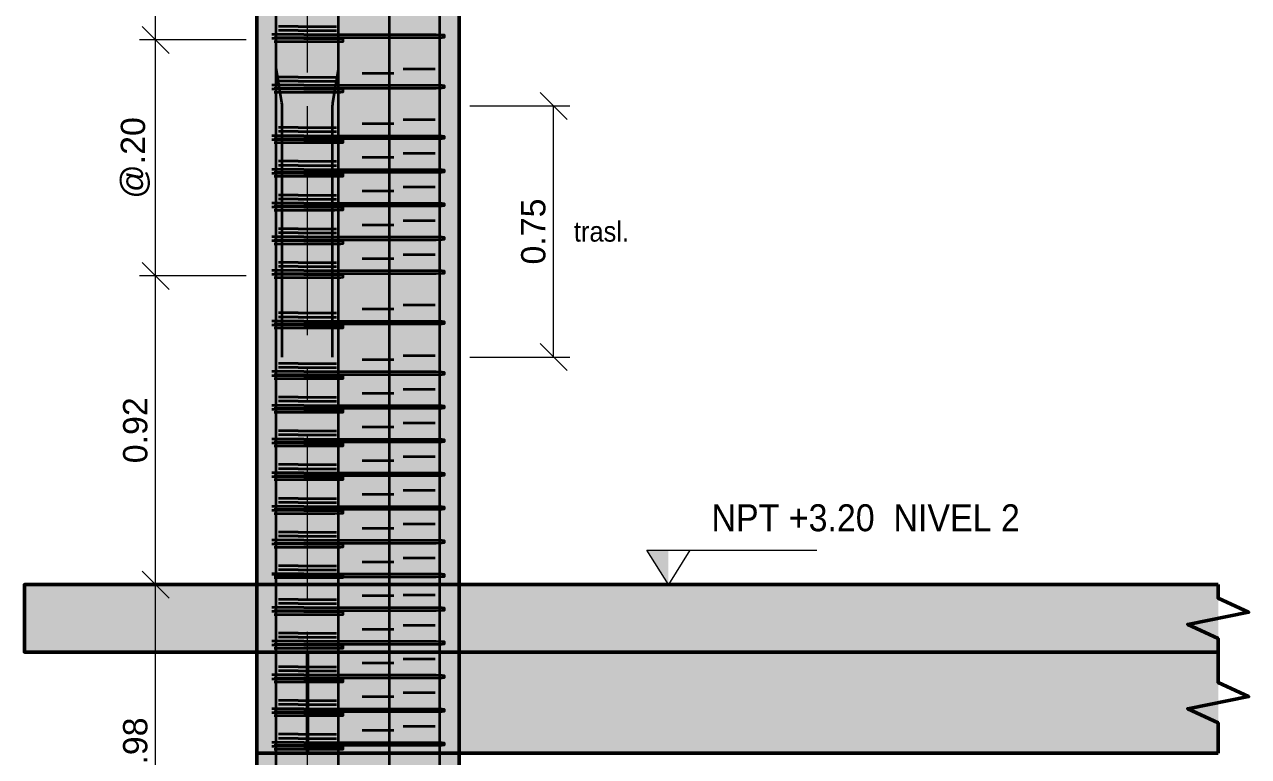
# Model space of a CAD drawing. Header units: metres. Extents: x 200 to 604, y -2 to 12.
# Drawn here: x 319.161 to 322.79, y 2.69 to 4.862 of the extents above; entities that cross this region are included whole.
import ezdxf
from ezdxf.enums import TextEntityAlignment as Align

# ---------------------------------------------------------------- set-up
doc = ezdxf.new("R2010")
doc.units = ezdxf.units.M
doc.linetypes.add('EJE40', pattern=[0.7, 0.48, -0.08, 0.06, -0.08])
for name, color, linetype, lineweight in [('E-ACERO', 1, 'Continuous', 35), ('E-ACERO-TXT', 7, 'Continuous', 18), ('E-CORTE', 7, 'Continuous', 50), ('E-CORTE-ACH', 254, 'Continuous', 0), ('E-COTA', 7, 'Continuous', 13), ('E-EJES', 1, 'Continuous', 18), ('E-NIVEL', 7, 'Continuous', 18)]:
    doc.layers.add(name, color=color, linetype=linetype, lineweight=lineweight)
doc.styles.add('ARIAL', font='arial.ttf')
doc.dimstyles.new('COTA40', dxfattribs={"dimtxt": 0.072, "dimasz": 0.048, "dimexe": 0.048, "dimexo": 0.032, "dimgap": 0.024, "dimtad": 1, "dimzin": 0, "dimdsep": 46, "dimtxsty": 'ARIAL', "dimtsz": 0.04, "dimcen": 2.5, "dimclrd": 7, "dimclre": 7, "dimclrt": 7, "dimazin": 3, "dimtfac": 1, "dimtmove": 2, "dimatfit": 3, "dimlwd": 13, "dimlwe": 13})

msp = doc.modelspace()

# ---------------------------------------------------------------- hatches: boundary and pattern name
at = {"layer": 'E-CORTE-ACH'}
for points in [[(320.45, 3.2), (320.3, 3.2), (320, 3.2), (319.85, 3.2), (319.85, 5.15), (319.85, 5.8), (320, 5.8), (320.3, 5.8), (320.45, 5.8), (320.45, 4.5)], [(319.2863, 3), (319.1613, 3), (319.1613, 3.1968), (319.1613, 3.2), (319.2863, 3.2), (322.7, 3.2), (322.7, 3)], [(320.45, 0), (320.3, 0), (320, 0), (319.85, 0), (319.85, 2.4), (319.85, 3.2), (320, 3.2), (320.3, 3.2), (320.45, 3.2), (320.45, 1.6)], [(319.85, 3), (320, 3), (320, 2.7), (319.85, 2.7)], [(320, 2.7), (320, 2.85), (320, 3), (321.45, 3), (322.7, 3), (322.7, 2.7), (321.45, 2.7)]]:
    msp.add_hatch(color=256, dxfattribs=at).paths.add_polyline_path(points)
at = {"layer": 'E-NIVEL'}
msp.add_hatch(color=7, dxfattribs=at).paths.add_polyline_path([(321.07, 3.2), (321.006, 3.3024), (321.07, 3.3024)])

# ---------------------------------------------------------------- linework, layer by layer
at = {"layer": 'E-ACERO'}
for points in [[(319.9075, 3.875), (319.9075, 4.6204), (319.9075, 4.625), (319.9075, 4.6295), (319.9075, 4.7277), (319.9075, 4.7323), (319.9075, 4.7368), (319.9075, 7.225)], [(319.9253, 3.875), (319.9253, 4.6204), (319.9251, 4.625), (319.9246, 4.6295), (319.9082, 4.7277), (319.9077, 4.7323), (319.9075, 4.7368), (319.9075, 7.225)], [(319.9253, 3.875), (319.9253, 4.6204), (319.9251, 4.625), (319.9246, 4.6295), (319.9082, 4.7277), (319.9077, 4.7323), (319.9075, 4.7368), (319.9075, 7.225)], [(319.9253, 3.875), (319.9253, 4.6204), (319.9251, 4.625), (319.9246, 4.6295), (319.9082, 4.7277), (319.9077, 4.7323), (319.9075, 4.7368), (319.9075, 7.225)], [(319.9253, 3.875), (319.9253, 4.6204), (319.9251, 4.625), (319.9246, 4.6295), (319.9082, 4.7277), (319.9077, 4.7323), (319.9075, 4.7368), (319.9075, 7.225)], [(320.0747, 3.875), (320.0747, 4.6204), (320.0749, 4.625), (320.0754, 4.6295), (320.0918, 4.7277), (320.0923, 4.7323), (320.0925, 4.7368), (320.0925, 7.225)], [(320.0747, 3.875), (320.0747, 4.6204), (320.0749, 4.625), (320.0754, 4.6295), (320.0918, 4.7277), (320.0923, 4.7323), (320.0925, 4.7368), (320.0925, 7.225)], [(320.0747, 3.875), (320.0747, 4.6204), (320.0749, 4.625), (320.0754, 4.6295), (320.0918, 4.7277), (320.0923, 4.7323), (320.0925, 4.7368), (320.0925, 7.225)], [(320.0925, 3.875), (320.0925, 4.6204), (320.0925, 4.625), (320.0925, 4.6295), (320.0925, 4.7277), (320.0925, 4.7323), (320.0925, 4.7368), (320.0925, 7.225)], [(320.0925, 3.875), (320.0925, 4.6204), (320.0925, 4.625), (320.0925, 4.6295), (320.0925, 4.7277), (320.0925, 4.7323), (320.0925, 4.7368), (320.0925, 7.225)], [(320.243, 3.875), (320.243, 4.6204), (320.243, 4.625), (320.243, 4.6295), (320.243, 4.7277), (320.243, 4.7323), (320.243, 4.7368), (320.243, 7.225)], [(320.243, 3.875), (320.243, 4.6204), (320.243, 4.625), (320.243, 4.6295), (320.243, 4.7277), (320.243, 4.7323), (320.243, 4.7368), (320.243, 7.225)], [(320.3925, 3.875), (320.3925, 4.6204), (320.3925, 4.625), (320.3925, 4.6295), (320.3925, 4.7277), (320.3925, 4.7323), (320.3925, 4.7368), (320.3925, 7.225)], [(320.3925, 3.875), (320.3925, 4.6204), (320.3925, 4.625), (320.3925, 4.6295), (320.3925, 4.7277), (320.3925, 4.7323), (320.3925, 4.7368), (320.3925, 7.225)], [(319.9017, 4.832), (319.8948, 4.832)], [(319.9095, 4.832), (319.9017, 4.832)], [(319.9186, 4.832), (319.9095, 4.832)], [(319.9192, 4.856), (319.914, 4.856)], [(319.9192, 4.844), (319.914, 4.844)], [(319.9354, 4.832), (319.9186, 4.832)], [(319.936, 4.856), (319.9192, 4.856)], [(319.936, 4.844), (319.9192, 4.844)], [(319.9893, 4.832), (319.9354, 4.832)], [(319.9731, 4.856), (319.936, 4.856)], [(319.9731, 4.844), (319.936, 4.844)], [(319.9893, 4.832), (320.3814, 4.832), (320.3983, 4.8317), (320.4052, 4.8309), (320.4052, 4.8236), (320.3983, 4.8228), (320.3814, 4.8225), (319.9604, 4.8225)], [(319.9731, 4.856), (320.0269, 4.856)], [(319.9731, 4.844), (320.0269, 4.844)], [(320.0269, 4.856), (320.064, 4.856)], [(320.0269, 4.844), (320.064, 4.844)], [(320.064, 4.856), (320.0808, 4.856)], [(320.064, 4.844), (320.0808, 4.844)], [(320.0808, 4.856), (320.086, 4.856)], [(320.0808, 4.844), (320.086, 4.844)], [(319.9017, 4.82), (319.8948, 4.82)], [(319.9065, 4.8225), (319.9013, 4.8225)], [(319.9065, 4.8105), (319.9013, 4.8105)], [(319.9095, 4.82), (319.9017, 4.82)], [(319.9233, 4.8225), (319.9065, 4.8225)], [(319.9233, 4.8105), (319.9065, 4.8105)], [(319.9186, 4.82), (319.9095, 4.82)], [(319.9354, 4.82), (319.9186, 4.82)], [(319.9604, 4.8225), (319.9233, 4.8225)], [(319.9604, 4.8105), (319.9233, 4.8105)], [(319.9893, 4.82), (319.9354, 4.82)], [(319.9893, 4.82), (320.0814, 4.82), (320.0983, 4.8199), (320.1052, 4.8196), (320.1052, 4.8109), (320.0983, 4.8106), (320.0814, 4.8105), (319.9604, 4.8105)], [(320.1622, 4.718), (320.216, 4.718)], [(320.216, 4.718), (320.242, 4.718)], [(320.242, 4.718), (320.2567, 4.718)], [(320.2843, 4.73), (320.3382, 4.73)], [(320.3382, 4.73), (320.3641, 4.73)], [(320.3641, 4.73), (320.3788, 4.73)], [(319.9017, 4.682), (319.8948, 4.682)], [(319.9095, 4.682), (319.9017, 4.682)], [(319.9186, 4.682), (319.9095, 4.682)], [(319.9192, 4.706), (319.914, 4.706)], [(319.9192, 4.694), (319.914, 4.694)], [(319.9354, 4.682), (319.9186, 4.682)], [(319.936, 4.706), (319.9192, 4.706)], [(319.936, 4.694), (319.9192, 4.694)], [(319.9893, 4.682), (319.9354, 4.682)], [(319.9731, 4.706), (319.936, 4.706)], [(319.9731, 4.694), (319.936, 4.694)], [(319.9893, 4.682), (320.3814, 4.682), (320.3983, 4.6817), (320.4052, 4.6809), (320.4052, 4.6736), (320.3983, 4.6728), (320.3814, 4.6725), (319.9604, 4.6725)], [(319.9731, 4.706), (320.0269, 4.706)], [(319.9731, 4.694), (320.0269, 4.694)], [(320.0269, 4.706), (320.064, 4.706)], [(320.0269, 4.694), (320.064, 4.694)], [(320.064, 4.706), (320.0808, 4.706)], [(320.064, 4.694), (320.0808, 4.694)], [(320.0808, 4.706), (320.086, 4.706)], [(320.0808, 4.694), (320.086, 4.694)], [(319.9017, 4.67), (319.8948, 4.67)], [(319.9065, 4.6725), (319.9013, 4.6725)], [(319.9065, 4.6605), (319.9013, 4.6605)], [(319.9095, 4.67), (319.9017, 4.67)], [(319.9233, 4.6725), (319.9065, 4.6725)], [(319.9233, 4.6605), (319.9065, 4.6605)], [(319.9186, 4.67), (319.9095, 4.67)], [(319.9354, 4.67), (319.9186, 4.67)], [(319.9604, 4.6725), (319.9233, 4.6725)], [(319.9604, 4.6605), (319.9233, 4.6605)], [(319.9893, 4.67), (319.9354, 4.67)], [(319.9893, 4.67), (320.0814, 4.67), (320.0983, 4.6699), (320.1052, 4.6696), (320.1052, 4.6609), (320.0983, 4.6606), (320.0814, 4.6605), (319.9604, 4.6605)], [(319.9075, 0.975), (319.9075, 1.7204), (319.9075, 1.725), (319.9075, 1.7295), (319.9075, 1.8277), (319.9075, 1.8323), (319.9075, 1.8368), (319.9075, 4.625)], [(319.9253, 0.975), (319.9253, 1.7204), (319.9251, 1.725), (319.9246, 1.7295), (319.9082, 1.8277), (319.9077, 1.8323), (319.9075, 1.8368), (319.9075, 4.625)], [(319.9253, 0.975), (319.9253, 1.7204), (319.9251, 1.725), (319.9246, 1.7295), (319.9082, 1.8277), (319.9077, 1.8323), (319.9075, 1.8368), (319.9075, 4.625)], [(319.9253, 0.975), (319.9253, 1.7204), (319.9251, 1.725), (319.9246, 1.7295), (319.9082, 1.8277), (319.9077, 1.8323), (319.9075, 1.8368), (319.9075, 4.625)], [(319.9253, 0.975), (319.9253, 1.7204), (319.9251, 1.725), (319.9246, 1.7295), (319.9082, 1.8277), (319.9077, 1.8323), (319.9075, 1.8368), (319.9075, 4.625)], [(320.0747, 0.975), (320.0747, 1.7204), (320.0749, 1.725), (320.0754, 1.7295), (320.0918, 1.8277), (320.0923, 1.8323), (320.0925, 1.8368), (320.0925, 4.625)], [(320.0747, 0.975), (320.0747, 1.7204), (320.0749, 1.725), (320.0754, 1.7295), (320.0918, 1.8277), (320.0923, 1.8323), (320.0925, 1.8368), (320.0925, 4.625)], [(320.0747, 0.975), (320.0747, 1.7204), (320.0749, 1.725), (320.0754, 1.7295), (320.0918, 1.8277), (320.0923, 1.8323), (320.0925, 1.8368), (320.0925, 4.625)], [(320.0925, 0.975), (320.0925, 1.7204), (320.0925, 1.725), (320.0925, 1.7295), (320.0925, 1.8277), (320.0925, 1.8323), (320.0925, 1.8368), (320.0925, 4.625)], [(320.0925, 0.975), (320.0925, 1.7204), (320.0925, 1.725), (320.0925, 1.7295), (320.0925, 1.8277), (320.0925, 1.8323), (320.0925, 1.8368), (320.0925, 4.625)], [(320.243, 0.975), (320.243, 1.7204), (320.243, 1.725), (320.243, 1.7295), (320.243, 1.8277), (320.243, 1.8323), (320.243, 1.8368), (320.243, 4.625)], [(320.243, 0.975), (320.243, 1.7204), (320.243, 1.725), (320.243, 1.7295), (320.243, 1.8277), (320.243, 1.8323), (320.243, 1.8368), (320.243, 4.625)], [(320.3925, 0.975), (320.3925, 1.7204), (320.3925, 1.725), (320.3925, 1.7295), (320.3925, 1.8277), (320.3925, 1.8323), (320.3925, 1.8368), (320.3925, 4.625)], [(320.3925, 0.975), (320.3925, 1.7204), (320.3925, 1.725), (320.3925, 1.7295), (320.3925, 1.8277), (320.3925, 1.8323), (320.3925, 1.8368), (320.3925, 4.625)], [(320.2843, 4.58), (320.3382, 4.58)], [(320.3382, 4.58), (320.3641, 4.58)], [(320.3641, 4.58), (320.3788, 4.58)], [(319.9192, 4.556), (319.914, 4.556)], [(319.9192, 4.544), (319.914, 4.544)], [(319.936, 4.556), (319.9192, 4.556)], [(319.936, 4.544), (319.9192, 4.544)], [(319.9731, 4.556), (319.936, 4.556)], [(319.9731, 4.544), (319.936, 4.544)], [(319.9731, 4.556), (320.0269, 4.556)], [(319.9731, 4.544), (320.0269, 4.544)], [(320.0269, 4.556), (320.064, 4.556)], [(320.0269, 4.544), (320.064, 4.544)], [(320.064, 4.556), (320.0808, 4.556)], [(320.064, 4.544), (320.0808, 4.544)], [(320.0808, 4.556), (320.086, 4.556)], [(320.0808, 4.544), (320.086, 4.544)], [(320.1622, 4.568), (320.216, 4.568)], [(320.216, 4.568), (320.242, 4.568)], [(320.242, 4.568), (320.2567, 4.568)], [(319.9017, 4.532), (319.8948, 4.532)], [(319.9017, 4.52), (319.8948, 4.52)], [(319.9065, 4.5225), (319.9013, 4.5225)], [(319.9065, 4.5105), (319.9013, 4.5105)], [(319.9095, 4.532), (319.9017, 4.532)], [(319.9095, 4.52), (319.9017, 4.52)], [(319.9233, 4.5225), (319.9065, 4.5225)], [(319.9233, 4.5105), (319.9065, 4.5105)], [(319.9186, 4.532), (319.9095, 4.532)], [(319.9186, 4.52), (319.9095, 4.52)], [(319.9354, 4.532), (319.9186, 4.532)], [(319.9354, 4.52), (319.9186, 4.52)], [(319.9604, 4.5225), (319.9233, 4.5225)], [(319.9604, 4.5105), (319.9233, 4.5105)], [(319.9893, 4.532), (319.9354, 4.532)], [(319.9893, 4.52), (319.9354, 4.52)], [(319.9893, 4.532), (320.3814, 4.532), (320.3983, 4.5317), (320.4052, 4.5309), (320.4052, 4.5236), (320.3983, 4.5228), (320.3814, 4.5225), (319.9604, 4.5225)], [(319.9893, 4.52), (320.0814, 4.52), (320.0983, 4.5199), (320.1052, 4.5196), (320.1052, 4.5109), (320.0983, 4.5106), (320.0814, 4.5105), (319.9604, 4.5105)], [(320.1622, 4.468), (320.216, 4.468)], [(320.216, 4.468), (320.242, 4.468)], [(320.242, 4.468), (320.2567, 4.468)], [(320.2843, 4.48), (320.3382, 4.48)], [(320.3382, 4.48), (320.3641, 4.48)], [(320.3641, 4.48), (320.3788, 4.48)], [(319.9017, 4.432), (319.8948, 4.432)], [(319.9095, 4.432), (319.9017, 4.432)], [(319.9186, 4.432), (319.9095, 4.432)], [(319.9192, 4.456), (319.914, 4.456)], [(319.9192, 4.444), (319.914, 4.444)], [(319.9354, 4.432), (319.9186, 4.432)], [(319.936, 4.456), (319.9192, 4.456)], [(319.936, 4.444), (319.9192, 4.444)], [(319.9893, 4.432), (319.9354, 4.432)], [(319.9731, 4.456), (319.936, 4.456)], [(319.9731, 4.444), (319.936, 4.444)], [(319.9893, 4.432), (320.3814, 4.432), (320.3983, 4.4317), (320.4052, 4.4309), (320.4052, 4.4236), (320.3983, 4.4228), (320.3814, 4.4225), (319.9604, 4.4225)], [(319.9731, 4.456), (320.0269, 4.456)], [(319.9731, 4.444), (320.0269, 4.444)], [(320.0269, 4.456), (320.064, 4.456)], [(320.0269, 4.444), (320.064, 4.444)], [(320.064, 4.456), (320.0808, 4.456)], [(320.064, 4.444), (320.0808, 4.444)], [(320.0808, 4.456), (320.086, 4.456)], [(320.0808, 4.444), (320.086, 4.444)], [(319.9017, 4.42), (319.8948, 4.42)], [(319.9065, 4.4225), (319.9013, 4.4225)], [(319.9065, 4.4105), (319.9013, 4.4105)], [(319.9095, 4.42), (319.9017, 4.42)], [(319.9233, 4.4225), (319.9065, 4.4225)], [(319.9233, 4.4105), (319.9065, 4.4105)], [(319.9186, 4.42), (319.9095, 4.42)], [(319.9354, 4.42), (319.9186, 4.42)], [(319.9604, 4.4225), (319.9233, 4.4225)], [(319.9604, 4.4105), (319.9233, 4.4105)], [(319.9893, 4.42), (319.9354, 4.42)], [(319.9893, 4.42), (320.0814, 4.42), (320.0983, 4.4199), (320.1052, 4.4196), (320.1052, 4.4109), (320.0983, 4.4106), (320.0814, 4.4105), (319.9604, 4.4105)], [(319.9192, 4.356), (319.914, 4.356)], [(319.936, 4.356), (319.9192, 4.356)], [(319.9731, 4.356), (319.936, 4.356)], [(319.9731, 4.356), (320.0269, 4.356)], [(320.0269, 4.356), (320.064, 4.356)], [(320.064, 4.356), (320.0808, 4.356)], [(320.0808, 4.356), (320.086, 4.356)], [(320.1622, 4.368), (320.216, 4.368)], [(320.216, 4.368), (320.242, 4.368)], [(320.242, 4.368), (320.2567, 4.368)], [(320.2843, 4.38), (320.3382, 4.38)], [(320.3382, 4.38), (320.3641, 4.38)], [(320.3641, 4.38), (320.3788, 4.38)], [(319.9017, 4.332), (319.8948, 4.332)], [(319.9017, 4.32), (319.8948, 4.32)], [(319.9065, 4.3225), (319.9013, 4.3225)], [(319.9095, 4.332), (319.9017, 4.332)], [(319.9095, 4.32), (319.9017, 4.32)], [(319.9233, 4.3225), (319.9065, 4.3225)], [(319.9186, 4.332), (319.9095, 4.332)], [(319.9186, 4.32), (319.9095, 4.32)], [(319.9192, 4.344), (319.914, 4.344)], [(319.9354, 4.332), (319.9186, 4.332)], [(319.9354, 4.32), (319.9186, 4.32)], [(319.936, 4.344), (319.9192, 4.344)], [(319.9604, 4.3225), (319.9233, 4.3225)], [(319.9893, 4.332), (319.9354, 4.332)], [(319.9893, 4.32), (319.9354, 4.32)], [(319.9731, 4.344), (319.936, 4.344)], [(319.9893, 4.332), (320.3814, 4.332), (320.3983, 4.3317), (320.4052, 4.3309), (320.4052, 4.3236), (320.3983, 4.3228), (320.3814, 4.3225), (319.9604, 4.3225)], [(319.9893, 4.32), (320.0814, 4.32), (320.0983, 4.3199), (320.1052, 4.3196), (320.1052, 4.3109), (320.0983, 4.3106), (320.0814, 4.3105), (319.9604, 4.3105)], [(319.9731, 4.344), (320.0269, 4.344)], [(320.0269, 4.344), (320.064, 4.344)], [(320.064, 4.344), (320.0808, 4.344)], [(320.0808, 4.344), (320.086, 4.344)], [(319.9065, 4.3105), (319.9013, 4.3105)], [(319.9233, 4.3105), (319.9065, 4.3105)], [(319.9604, 4.3105), (319.9233, 4.3105)], [(319.9192, 4.256), (319.914, 4.256)], [(319.936, 4.256), (319.9192, 4.256)], [(319.9731, 4.256), (319.936, 4.256)], [(319.9731, 4.256), (320.0269, 4.256)], [(320.0269, 4.256), (320.064, 4.256)], [(320.064, 4.256), (320.0808, 4.256)], [(320.0808, 4.256), (320.086, 4.256)], [(320.1622, 4.268), (320.216, 4.268)], [(320.216, 4.268), (320.242, 4.268)], [(320.242, 4.268), (320.2567, 4.268)], [(320.2843, 4.28), (320.3382, 4.28)], [(320.3382, 4.28), (320.3641, 4.28)], [(320.3641, 4.28), (320.3788, 4.28)], [(319.9017, 4.232), (319.8948, 4.232)], [(319.9017, 4.22), (319.8948, 4.22)], [(319.9065, 4.2225), (319.9013, 4.2225)], [(319.9065, 4.2105), (319.9013, 4.2105)], [(319.9095, 4.232), (319.9017, 4.232)], [(319.9095, 4.22), (319.9017, 4.22)], [(319.9233, 4.2225), (319.9065, 4.2225)], [(319.9233, 4.2105), (319.9065, 4.2105)], [(319.9186, 4.232), (319.9095, 4.232)], [(319.9186, 4.22), (319.9095, 4.22)], [(319.9192, 4.244), (319.914, 4.244)], [(319.9354, 4.232), (319.9186, 4.232)], [(319.9354, 4.22), (319.9186, 4.22)], [(319.936, 4.244), (319.9192, 4.244)], [(319.9604, 4.2225), (319.9233, 4.2225)], [(319.9604, 4.2105), (319.9233, 4.2105)], [(319.9893, 4.232), (319.9354, 4.232)], [(319.9893, 4.22), (319.9354, 4.22)], [(319.9731, 4.244), (319.936, 4.244)], [(319.9893, 4.232), (320.3814, 4.232), (320.3983, 4.2317), (320.4052, 4.2309), (320.4052, 4.2236), (320.3983, 4.2228), (320.3814, 4.2225), (319.9604, 4.2225)], [(319.9893, 4.22), (320.0814, 4.22), (320.0983, 4.2199), (320.1052, 4.2196), (320.1052, 4.2109), (320.0983, 4.2106), (320.0814, 4.2105), (319.9604, 4.2105)], [(319.9731, 4.244), (320.0269, 4.244)], [(320.0269, 4.244), (320.064, 4.244)], [(320.064, 4.244), (320.0808, 4.244)], [(320.0808, 4.244), (320.086, 4.244)], [(320.2843, 4.18), (320.3382, 4.18)], [(320.3382, 4.18), (320.3641, 4.18)], [(320.3641, 4.18), (320.3788, 4.18)], [(319.9192, 4.156), (319.914, 4.156)], [(319.9192, 4.144), (319.914, 4.144)], [(319.936, 4.156), (319.9192, 4.156)], [(319.936, 4.144), (319.9192, 4.144)], [(319.9731, 4.156), (319.936, 4.156)], [(319.9731, 4.144), (319.936, 4.144)], [(319.9731, 4.156), (320.0269, 4.156)], [(319.9731, 4.144), (320.0269, 4.144)], [(320.0269, 4.156), (320.064, 4.156)], [(320.0269, 4.144), (320.064, 4.144)], [(320.064, 4.156), (320.0808, 4.156)], [(320.064, 4.144), (320.0808, 4.144)], [(320.0808, 4.156), (320.086, 4.156)], [(320.0808, 4.144), (320.086, 4.144)], [(320.1622, 4.168), (320.216, 4.168)], [(320.216, 4.168), (320.242, 4.168)], [(320.242, 4.168), (320.2567, 4.168)], [(319.9017, 4.132), (319.8948, 4.132)], [(319.9017, 4.12), (319.8948, 4.12)], [(319.9065, 4.1225), (319.9013, 4.1225)], [(319.9065, 4.1105), (319.9013, 4.1105)], [(319.9095, 4.132), (319.9017, 4.132)], [(319.9095, 4.12), (319.9017, 4.12)], [(319.9233, 4.1225), (319.9065, 4.1225)], [(319.9233, 4.1105), (319.9065, 4.1105)], [(319.9186, 4.132), (319.9095, 4.132)], [(319.9186, 4.12), (319.9095, 4.12)], [(319.9354, 4.132), (319.9186, 4.132)], [(319.9354, 4.12), (319.9186, 4.12)], [(319.9604, 4.1225), (319.9233, 4.1225)], [(319.9604, 4.1105), (319.9233, 4.1105)], [(319.9893, 4.132), (319.9354, 4.132)], [(319.9893, 4.12), (319.9354, 4.12)], [(319.9893, 4.132), (320.3814, 4.132), (320.3983, 4.1317), (320.4052, 4.1309), (320.4052, 4.1236), (320.3983, 4.1228), (320.3814, 4.1225), (319.9604, 4.1225)], [(319.9893, 4.12), (320.0814, 4.12), (320.0983, 4.1199), (320.1052, 4.1196), (320.1052, 4.1109), (320.0983, 4.1106), (320.0814, 4.1105), (319.9604, 4.1105)], [(320.2843, 4.03), (320.3382, 4.03)], [(320.3382, 4.03), (320.3641, 4.03)], [(320.3641, 4.03), (320.3788, 4.03)], [(319.9192, 4.006), (319.914, 4.006)], [(319.9192, 3.994), (319.914, 3.994)], [(319.936, 4.006), (319.9192, 4.006)], [(319.936, 3.994), (319.9192, 3.994)], [(319.9731, 4.006), (319.936, 4.006)], [(319.9731, 3.994), (319.936, 3.994)], [(319.9731, 4.006), (320.0269, 4.006)], [(319.9731, 3.994), (320.0269, 3.994)], [(320.0269, 4.006), (320.064, 4.006)], [(320.0269, 3.994), (320.064, 3.994)], [(320.064, 4.006), (320.0808, 4.006)], [(320.064, 3.994), (320.0808, 3.994)], [(320.0808, 4.006), (320.086, 4.006)], [(320.0808, 3.994), (320.086, 3.994)], [(320.1622, 4.018), (320.216, 4.018)], [(320.216, 4.018), (320.242, 4.018)], [(320.242, 4.018), (320.2567, 4.018)], [(319.9017, 3.982), (319.8948, 3.982)], [(319.9017, 3.97), (319.8948, 3.97)], [(319.9065, 3.9725), (319.9013, 3.9725)], [(319.9065, 3.9605), (319.9013, 3.9605)], [(319.9095, 3.982), (319.9017, 3.982)], [(319.9095, 3.97), (319.9017, 3.97)], [(319.9233, 3.9725), (319.9065, 3.9725)], [(319.9233, 3.9605), (319.9065, 3.9605)], [(319.9186, 3.982), (319.9095, 3.982)], [(319.9186, 3.97), (319.9095, 3.97)], [(319.9354, 3.982), (319.9186, 3.982)], [(319.9354, 3.97), (319.9186, 3.97)], [(319.9604, 3.9725), (319.9233, 3.9725)], [(319.9604, 3.9605), (319.9233, 3.9605)], [(319.9893, 3.982), (319.9354, 3.982)], [(319.9893, 3.97), (319.9354, 3.97)], [(319.9893, 3.982), (320.3814, 3.982), (320.3983, 3.9817), (320.4052, 3.9809), (320.4052, 3.9736), (320.3983, 3.9728), (320.3814, 3.9725), (319.9604, 3.9725)], [(319.9893, 3.97), (320.0814, 3.97), (320.0983, 3.9699), (320.1052, 3.9696), (320.1052, 3.9609), (320.0983, 3.9606), (320.0814, 3.9605), (319.9604, 3.9605)], [(319.9192, 3.856), (319.914, 3.856)], [(319.936, 3.856), (319.9192, 3.856)], [(319.9731, 3.856), (319.936, 3.856)], [(319.9731, 3.856), (320.0269, 3.856)], [(320.0269, 3.856), (320.064, 3.856)], [(320.064, 3.856), (320.0808, 3.856)], [(320.0808, 3.856), (320.086, 3.856)], [(320.1622, 3.868), (320.216, 3.868)], [(320.216, 3.868), (320.242, 3.868)], [(320.242, 3.868), (320.2567, 3.868)], [(320.2843, 3.88), (320.3382, 3.88)], [(320.3382, 3.88), (320.3641, 3.88)], [(320.3641, 3.88), (320.3788, 3.88)], [(319.9017, 3.832), (319.8948, 3.832)], [(319.9017, 3.82), (319.8948, 3.82)], [(319.9065, 3.8225), (319.9013, 3.8225)], [(319.9065, 3.8105), (319.9013, 3.8105)], [(319.9095, 3.832), (319.9017, 3.832)], [(319.9095, 3.82), (319.9017, 3.82)], [(319.9233, 3.8225), (319.9065, 3.8225)], [(319.9233, 3.8105), (319.9065, 3.8105)], [(319.9186, 3.832), (319.9095, 3.832)], [(319.9186, 3.82), (319.9095, 3.82)], [(319.9192, 3.844), (319.914, 3.844)], [(319.9354, 3.832), (319.9186, 3.832)], [(319.9354, 3.82), (319.9186, 3.82)], [(319.936, 3.844), (319.9192, 3.844)], [(319.9604, 3.8225), (319.9233, 3.8225)], [(319.9604, 3.8105), (319.9233, 3.8105)], [(319.9893, 3.832), (319.9354, 3.832)], [(319.9893, 3.82), (319.9354, 3.82)], [(319.9731, 3.844), (319.936, 3.844)], [(319.9893, 3.832), (320.3814, 3.832), (320.3983, 3.8317), (320.4052, 3.8309), (320.4052, 3.8236), (320.3983, 3.8228), (320.3814, 3.8225), (319.9604, 3.8225)], [(319.9893, 3.82), (320.0814, 3.82), (320.0983, 3.8199), (320.1052, 3.8196), (320.1052, 3.8109), (320.0983, 3.8106), (320.0814, 3.8105), (319.9604, 3.8105)], [(319.9731, 3.844), (320.0269, 3.844)], [(320.0269, 3.844), (320.064, 3.844)], [(320.064, 3.844), (320.0808, 3.844)], [(320.0808, 3.844), (320.086, 3.844)], [(320.2843, 3.78), (320.3382, 3.78)], [(320.3382, 3.78), (320.3641, 3.78)], [(320.3641, 3.78), (320.3788, 3.78)], [(319.9192, 3.756), (319.914, 3.756)], [(319.9192, 3.744), (319.914, 3.744)], [(319.936, 3.756), (319.9192, 3.756)], [(319.936, 3.744), (319.9192, 3.744)], [(319.9731, 3.756), (319.936, 3.756)], [(319.9731, 3.744), (319.936, 3.744)], [(319.9731, 3.756), (320.0269, 3.756)], [(319.9731, 3.744), (320.0269, 3.744)], [(320.0269, 3.756), (320.064, 3.756)], [(320.0269, 3.744), (320.064, 3.744)], [(320.064, 3.756), (320.0808, 3.756)], [(320.064, 3.744), (320.0808, 3.744)], [(320.0808, 3.756), (320.086, 3.756)], [(320.0808, 3.744), (320.086, 3.744)], [(320.1622, 3.768), (320.216, 3.768)], [(320.216, 3.768), (320.242, 3.768)], [(320.242, 3.768), (320.2567, 3.768)], [(319.9017, 3.732), (319.8948, 3.732)], [(319.9017, 3.72), (319.8948, 3.72)], [(319.9065, 3.7225), (319.9013, 3.7225)], [(319.9065, 3.7105), (319.9013, 3.7105)], [(319.9095, 3.732), (319.9017, 3.732)], [(319.9095, 3.72), (319.9017, 3.72)], [(319.9233, 3.7225), (319.9065, 3.7225)], [(319.9233, 3.7105), (319.9065, 3.7105)], [(319.9186, 3.732), (319.9095, 3.732)], [(319.9186, 3.72), (319.9095, 3.72)], [(319.9354, 3.732), (319.9186, 3.732)], [(319.9354, 3.72), (319.9186, 3.72)], [(319.9604, 3.7225), (319.9233, 3.7225)], [(319.9604, 3.7105), (319.9233, 3.7105)], [(319.9893, 3.732), (319.9354, 3.732)], [(319.9893, 3.72), (319.9354, 3.72)], [(319.9893, 3.732), (320.3814, 3.732), (320.3983, 3.7317), (320.4052, 3.7309), (320.4052, 3.7236), (320.3983, 3.7228), (320.3814, 3.7225), (319.9604, 3.7225)], [(319.9893, 3.72), (320.0814, 3.72), (320.0983, 3.7199), (320.1052, 3.7196), (320.1052, 3.7109), (320.0983, 3.7106), (320.0814, 3.7105), (319.9604, 3.7105)], [(320.1622, 3.668), (320.216, 3.668)], [(320.216, 3.668), (320.242, 3.668)], [(320.242, 3.668), (320.2567, 3.668)], [(320.2843, 3.68), (320.3382, 3.68)], [(320.3382, 3.68), (320.3641, 3.68)], [(320.3641, 3.68), (320.3788, 3.68)], [(319.9017, 3.632), (319.8948, 3.632)], [(319.9095, 3.632), (319.9017, 3.632)], [(319.9186, 3.632), (319.9095, 3.632)], [(319.9192, 3.656), (319.914, 3.656)], [(319.9192, 3.644), (319.914, 3.644)], [(319.9354, 3.632), (319.9186, 3.632)], [(319.936, 3.656), (319.9192, 3.656)], [(319.936, 3.644), (319.9192, 3.644)], [(319.9893, 3.632), (319.9354, 3.632)], [(319.9731, 3.656), (319.936, 3.656)], [(319.9731, 3.644), (319.936, 3.644)], [(319.9893, 3.632), (320.3814, 3.632), (320.3983, 3.6317), (320.4052, 3.6309), (320.4052, 3.6236), (320.3983, 3.6228), (320.3814, 3.6225), (319.9604, 3.6225)], [(319.9731, 3.656), (320.0269, 3.656)], [(319.9731, 3.644), (320.0269, 3.644)], [(320.0269, 3.656), (320.064, 3.656)], [(320.0269, 3.644), (320.064, 3.644)], [(320.064, 3.656), (320.0808, 3.656)], [(320.064, 3.644), (320.0808, 3.644)], [(320.0808, 3.656), (320.086, 3.656)], [(320.0808, 3.644), (320.086, 3.644)], [(319.9017, 3.62), (319.8948, 3.62)], [(319.9065, 3.6225), (319.9013, 3.6225)], [(319.9065, 3.6105), (319.9013, 3.6105)], [(319.9095, 3.62), (319.9017, 3.62)], [(319.9233, 3.6225), (319.9065, 3.6225)], [(319.9233, 3.6105), (319.9065, 3.6105)], [(319.9186, 3.62), (319.9095, 3.62)], [(319.9354, 3.62), (319.9186, 3.62)], [(319.9604, 3.6225), (319.9233, 3.6225)], [(319.9604, 3.6105), (319.9233, 3.6105)], [(319.9893, 3.62), (319.9354, 3.62)], [(319.9893, 3.62), (320.0814, 3.62), (320.0983, 3.6199), (320.1052, 3.6196), (320.1052, 3.6109), (320.0983, 3.6106), (320.0814, 3.6105), (319.9604, 3.6105)], [(320.1622, 3.568), (320.216, 3.568)], [(320.216, 3.568), (320.242, 3.568)], [(320.242, 3.568), (320.2567, 3.568)], [(320.2843, 3.58), (320.3382, 3.58)], [(320.3382, 3.58), (320.3641, 3.58)], [(320.3641, 3.58), (320.3788, 3.58)], [(319.9017, 3.532), (319.8948, 3.532)], [(319.9017, 3.52), (319.8948, 3.52)], [(319.9065, 3.5225), (319.9013, 3.5225)], [(319.9095, 3.532), (319.9017, 3.532)], [(319.9095, 3.52), (319.9017, 3.52)], [(319.9233, 3.5225), (319.9065, 3.5225)], [(319.9186, 3.532), (319.9095, 3.532)], [(319.9186, 3.52), (319.9095, 3.52)], [(319.9192, 3.556), (319.914, 3.556)], [(319.9192, 3.544), (319.914, 3.544)], [(319.9354, 3.532), (319.9186, 3.532)], [(319.9354, 3.52), (319.9186, 3.52)], [(319.936, 3.556), (319.9192, 3.556)], [(319.936, 3.544), (319.9192, 3.544)], [(319.9604, 3.5225), (319.9233, 3.5225)], [(319.9893, 3.532), (319.9354, 3.532)], [(319.9893, 3.52), (319.9354, 3.52)], [(319.9731, 3.556), (319.936, 3.556)], [(319.9731, 3.544), (319.936, 3.544)], [(319.9893, 3.532), (320.3814, 3.532), (320.3983, 3.5317), (320.4052, 3.5309), (320.4052, 3.5236), (320.3983, 3.5228), (320.3814, 3.5225), (319.9604, 3.5225)], [(319.9893, 3.52), (320.0814, 3.52), (320.0983, 3.5199), (320.1052, 3.5196), (320.1052, 3.5109), (320.0983, 3.5106), (320.0814, 3.5105), (319.9604, 3.5105)], [(319.9731, 3.556), (320.0269, 3.556)], [(319.9731, 3.544), (320.0269, 3.544)], [(320.0269, 3.556), (320.064, 3.556)], [(320.0269, 3.544), (320.064, 3.544)], [(320.064, 3.556), (320.0808, 3.556)], [(320.064, 3.544), (320.0808, 3.544)], [(320.0808, 3.556), (320.086, 3.556)], [(320.0808, 3.544), (320.086, 3.544)], [(319.9065, 3.5105), (319.9013, 3.5105)], [(319.9233, 3.5105), (319.9065, 3.5105)], [(319.9604, 3.5105), (319.9233, 3.5105)], [(319.9192, 3.456), (319.914, 3.456)], [(319.936, 3.456), (319.9192, 3.456)], [(319.9731, 3.456), (319.936, 3.456)], [(319.9731, 3.456), (320.0269, 3.456)], [(320.0269, 3.456), (320.064, 3.456)], [(320.064, 3.456), (320.0808, 3.456)], [(320.0808, 3.456), (320.086, 3.456)], [(320.1622, 3.468), (320.216, 3.468)], [(320.216, 3.468), (320.242, 3.468)], [(320.242, 3.468), (320.2567, 3.468)], [(320.2843, 3.48), (320.3382, 3.48)], [(320.3382, 3.48), (320.3641, 3.48)], [(320.3641, 3.48), (320.3788, 3.48)], [(319.9017, 3.432), (319.8948, 3.432)], [(319.9017, 3.42), (319.8948, 3.42)], [(319.9065, 3.4225), (319.9013, 3.4225)], [(319.9095, 3.432), (319.9017, 3.432)], [(319.9095, 3.42), (319.9017, 3.42)], [(319.9233, 3.4225), (319.9065, 3.4225)], [(319.9186, 3.432), (319.9095, 3.432)], [(319.9186, 3.42), (319.9095, 3.42)], [(319.9192, 3.444), (319.914, 3.444)], [(319.9354, 3.432), (319.9186, 3.432)], [(319.9354, 3.42), (319.9186, 3.42)], [(319.936, 3.444), (319.9192, 3.444)], [(319.9604, 3.4225), (319.9233, 3.4225)], [(319.9893, 3.432), (319.9354, 3.432)], [(319.9893, 3.42), (319.9354, 3.42)], [(319.9731, 3.444), (319.936, 3.444)], [(319.9893, 3.432), (320.3814, 3.432), (320.3983, 3.4317), (320.4052, 3.4309), (320.4052, 3.4236), (320.3983, 3.4228), (320.3814, 3.4225), (319.9604, 3.4225)], [(319.9893, 3.42), (320.0814, 3.42), (320.0983, 3.4199), (320.1052, 3.4196), (320.1052, 3.4109), (320.0983, 3.4106), (320.0814, 3.4105), (319.9604, 3.4105)], [(319.9731, 3.444), (320.0269, 3.444)], [(320.0269, 3.444), (320.064, 3.444)], [(320.064, 3.444), (320.0808, 3.444)], [(320.0808, 3.444), (320.086, 3.444)], [(319.9065, 3.4105), (319.9013, 3.4105)], [(319.9233, 3.4105), (319.9065, 3.4105)], [(319.9604, 3.4105), (319.9233, 3.4105)], [(320.2843, 3.38), (320.3382, 3.38)], [(320.3382, 3.38), (320.3641, 3.38)], [(320.3641, 3.38), (320.3788, 3.38)], [(319.9192, 3.356), (319.914, 3.356)], [(319.9192, 3.344), (319.914, 3.344)], [(319.936, 3.356), (319.9192, 3.356)], [(319.936, 3.344), (319.9192, 3.344)], [(319.9731, 3.356), (319.936, 3.356)], [(319.9731, 3.344), (319.936, 3.344)], [(319.9731, 3.356), (320.0269, 3.356)], [(319.9731, 3.344), (320.0269, 3.344)], [(320.0269, 3.356), (320.064, 3.356)], [(320.0269, 3.344), (320.064, 3.344)], [(320.064, 3.356), (320.0808, 3.356)], [(320.064, 3.344), (320.0808, 3.344)], [(320.0808, 3.356), (320.086, 3.356)], [(320.0808, 3.344), (320.086, 3.344)], [(320.1622, 3.368), (320.216, 3.368)], [(320.216, 3.368), (320.242, 3.368)], [(320.242, 3.368), (320.2567, 3.368)], [(319.9017, 3.332), (319.8948, 3.332)], [(319.9017, 3.32), (319.8948, 3.32)], [(319.9065, 3.3225), (319.9013, 3.3225)], [(319.9065, 3.3105), (319.9013, 3.3105)], [(319.9095, 3.332), (319.9017, 3.332)], [(319.9095, 3.32), (319.9017, 3.32)], [(319.9233, 3.3225), (319.9065, 3.3225)], [(319.9233, 3.3105), (319.9065, 3.3105)], [(319.9186, 3.332), (319.9095, 3.332)], [(319.9186, 3.32), (319.9095, 3.32)], [(319.9354, 3.332), (319.9186, 3.332)], [(319.9354, 3.32), (319.9186, 3.32)], [(319.9604, 3.3225), (319.9233, 3.3225)], [(319.9604, 3.3105), (319.9233, 3.3105)], [(319.9893, 3.332), (319.9354, 3.332)], [(319.9893, 3.32), (319.9354, 3.32)], [(319.9893, 3.332), (320.3814, 3.332), (320.3983, 3.3317), (320.4052, 3.3309), (320.4052, 3.3236), (320.3983, 3.3228), (320.3814, 3.3225), (319.9604, 3.3225)], [(319.9893, 3.32), (320.0814, 3.32), (320.0983, 3.3199), (320.1052, 3.3196), (320.1052, 3.3109), (320.0983, 3.3106), (320.0814, 3.3105), (319.9604, 3.3105)], [(320.1622, 3.268), (320.216, 3.268)], [(320.216, 3.268), (320.242, 3.268)], [(320.242, 3.268), (320.2567, 3.268)], [(320.2843, 3.28), (320.3382, 3.28)], [(320.3382, 3.28), (320.3641, 3.28)], [(320.3641, 3.28), (320.3788, 3.28)], [(319.9017, 3.232), (319.8948, 3.232)], [(319.9017, 3.2298), (319.8948, 3.2298)], [(319.9095, 3.232), (319.9017, 3.232)], [(319.9095, 3.2298), (319.9017, 3.2298)], [(319.9186, 3.232), (319.9095, 3.232)], [(319.9186, 3.2298), (319.9095, 3.2298)], [(319.9192, 3.256), (319.914, 3.256)], [(319.9192, 3.244), (319.914, 3.244)], [(319.9354, 3.232), (319.9186, 3.232)], [(319.9354, 3.2298), (319.9186, 3.2298)], [(319.936, 3.256), (319.9192, 3.256)], [(319.936, 3.244), (319.9192, 3.244)], [(319.9893, 3.232), (319.9354, 3.232)], [(319.9893, 3.2298), (319.9354, 3.2298)], [(319.9731, 3.256), (319.936, 3.256)], [(319.9731, 3.244), (319.936, 3.244)], [(319.9893, 3.232), (320.3814, 3.232), (320.3983, 3.2317), (320.4052, 3.2309), (320.4052, 3.2236), (320.3983, 3.2228), (320.3814, 3.2225), (319.9604, 3.2225)], [(319.9893, 3.2298), (320.0814, 3.2298), (320.0983, 3.2296), (320.1052, 3.2293), (320.1052, 3.2207), (320.0983, 3.2204), (320.0814, 3.2202), (319.9604, 3.2202)], [(319.9731, 3.256), (320.0269, 3.256)], [(319.9731, 3.244), (320.0269, 3.244)], [(320.0269, 3.256), (320.064, 3.256)], [(320.0269, 3.244), (320.064, 3.244)], [(320.064, 3.256), (320.0808, 3.256)], [(320.064, 3.244), (320.0808, 3.244)], [(320.0808, 3.256), (320.086, 3.256)], [(320.0808, 3.244), (320.086, 3.244)], [(319.9065, 3.2225), (319.9013, 3.2225)], [(319.9065, 3.2202), (319.9013, 3.2202)], [(319.9233, 3.2225), (319.9065, 3.2225)], [(319.9233, 3.2202), (319.9065, 3.2202)], [(319.9604, 3.2225), (319.9233, 3.2225)], [(319.9604, 3.2202), (319.9233, 3.2202)], [(320.1622, 3.168), (320.216, 3.168)], [(320.216, 3.168), (320.242, 3.168)], [(320.242, 3.168), (320.2567, 3.168)], [(320.2843, 3.1702), (320.3382, 3.1702)], [(320.3382, 3.1702), (320.3641, 3.1702)], [(320.3641, 3.1702), (320.3788, 3.1702)], [(319.9017, 3.132), (319.8948, 3.132)], [(319.9065, 3.1225), (319.9013, 3.1225)], [(319.9095, 3.132), (319.9017, 3.132)], [(319.9233, 3.1225), (319.9065, 3.1225)], [(319.9186, 3.132), (319.9095, 3.132)], [(319.9192, 3.156), (319.914, 3.156)], [(319.9192, 3.144), (319.914, 3.144)], [(319.9354, 3.132), (319.9186, 3.132)], [(319.936, 3.156), (319.9192, 3.156)], [(319.936, 3.144), (319.9192, 3.144)], [(319.9604, 3.1225), (319.9233, 3.1225)], [(319.9893, 3.132), (319.9354, 3.132)], [(319.9731, 3.156), (319.936, 3.156)], [(319.9731, 3.144), (319.936, 3.144)], [(319.9893, 3.132), (320.3814, 3.132), (320.3983, 3.1317), (320.4052, 3.1309), (320.4052, 3.1236), (320.3983, 3.1228), (320.3814, 3.1225), (319.9604, 3.1225)], [(319.9731, 3.156), (320.0269, 3.156)], [(319.9731, 3.144), (320.0269, 3.144)], [(320.0269, 3.156), (320.064, 3.156)], [(320.0269, 3.144), (320.064, 3.144)], [(320.064, 3.156), (320.0808, 3.156)], [(320.064, 3.144), (320.0808, 3.144)], [(320.0808, 3.156), (320.086, 3.156)], [(320.0808, 3.144), (320.086, 3.144)], [(319.9017, 3.12), (319.8948, 3.12)], [(319.9065, 3.1105), (319.9013, 3.1105)], [(319.9095, 3.12), (319.9017, 3.12)], [(319.9233, 3.1105), (319.9065, 3.1105)], [(319.9186, 3.12), (319.9095, 3.12)], [(319.9354, 3.12), (319.9186, 3.12)], [(319.9604, 3.1105), (319.9233, 3.1105)], [(319.9893, 3.12), (319.9354, 3.12)], [(319.9893, 3.12), (320.0814, 3.12), (320.0983, 3.1199), (320.1052, 3.1196), (320.1052, 3.1109), (320.0983, 3.1106), (320.0814, 3.1105), (319.9604, 3.1105)], [(319.9192, 3.056), (319.914, 3.056)], [(319.936, 3.056), (319.9192, 3.056)], [(319.9731, 3.056), (319.936, 3.056)], [(319.9731, 3.056), (320.0269, 3.056)], [(320.0269, 3.056), (320.064, 3.056)], [(320.064, 3.056), (320.0808, 3.056)], [(320.0808, 3.056), (320.086, 3.056)], [(320.1622, 3.068), (320.216, 3.068)], [(320.216, 3.068), (320.242, 3.068)], [(320.242, 3.068), (320.2567, 3.068)], [(320.2843, 3.08), (320.3382, 3.08)], [(320.3382, 3.08), (320.3641, 3.08)], [(320.3641, 3.08), (320.3788, 3.08)], [(319.9017, 3.032), (319.8948, 3.032)], [(319.9017, 3.02), (319.8948, 3.02)], [(319.9065, 3.0225), (319.9013, 3.0225)], [(319.9095, 3.032), (319.9017, 3.032)], [(319.9095, 3.02), (319.9017, 3.02)], [(319.9233, 3.0225), (319.9065, 3.0225)], [(319.9186, 3.032), (319.9095, 3.032)], [(319.9186, 3.02), (319.9095, 3.02)], [(319.9192, 3.044), (319.914, 3.044)], [(319.9354, 3.032), (319.9186, 3.032)], [(319.9354, 3.02), (319.9186, 3.02)], [(319.936, 3.044), (319.9192, 3.044)], [(319.9604, 3.0225), (319.9233, 3.0225)], [(319.9893, 3.032), (319.9354, 3.032)], [(319.9893, 3.02), (319.9354, 3.02)], [(319.9731, 3.044), (319.936, 3.044)], [(319.9893, 3.032), (320.3814, 3.032), (320.3983, 3.0317), (320.4052, 3.0309), (320.4052, 3.0236), (320.3983, 3.0228), (320.3814, 3.0225), (319.9604, 3.0225)], [(319.9893, 3.02), (320.0814, 3.02), (320.0983, 3.0199), (320.1052, 3.0196), (320.1052, 3.0109), (320.0983, 3.0106), (320.0814, 3.0105), (319.9604, 3.0105)], [(319.9731, 3.044), (320.0269, 3.044)], [(320.0269, 3.044), (320.064, 3.044)], [(320.064, 3.044), (320.0808, 3.044)], [(320.0808, 3.044), (320.086, 3.044)], [(319.9065, 3.0105), (319.9013, 3.0105)], [(319.9233, 3.0105), (319.9065, 3.0105)], [(319.9604, 3.0105), (319.9233, 3.0105)], [(320.2843, 2.98), (320.3382, 2.98)], [(320.3382, 2.98), (320.3641, 2.98)], [(320.3641, 2.98), (320.3788, 2.98)], [(319.9192, 2.956), (319.914, 2.956)], [(319.9192, 2.944), (319.914, 2.944)], [(319.936, 2.956), (319.9192, 2.956)], [(319.936, 2.944), (319.9192, 2.944)], [(319.9731, 2.956), (319.936, 2.956)], [(319.9731, 2.944), (319.936, 2.944)], [(319.9731, 2.956), (320.0269, 2.956)], [(319.9731, 2.944), (320.0269, 2.944)], [(320.0269, 2.956), (320.064, 2.956)], [(320.0269, 2.944), (320.064, 2.944)], [(320.064, 2.956), (320.0808, 2.956)], [(320.064, 2.944), (320.0808, 2.944)], [(320.0808, 2.956), (320.086, 2.956)], [(320.0808, 2.944), (320.086, 2.944)], [(320.1622, 2.968), (320.216, 2.968)], [(320.216, 2.968), (320.242, 2.968)], [(320.242, 2.968), (320.2567, 2.968)], [(319.9017, 2.932), (319.8948, 2.932)], [(319.9017, 2.92), (319.8948, 2.92)], [(319.9065, 2.9225), (319.9013, 2.9225)], [(319.9065, 2.9105), (319.9013, 2.9105)], [(319.9095, 2.932), (319.9017, 2.932)], [(319.9095, 2.92), (319.9017, 2.92)], [(319.9233, 2.9225), (319.9065, 2.9225)], [(319.9233, 2.9105), (319.9065, 2.9105)], [(319.9186, 2.932), (319.9095, 2.932)], [(319.9186, 2.92), (319.9095, 2.92)], [(319.9354, 2.932), (319.9186, 2.932)], [(319.9354, 2.92), (319.9186, 2.92)], [(319.9604, 2.9225), (319.9233, 2.9225)], [(319.9604, 2.9105), (319.9233, 2.9105)], [(319.9893, 2.932), (319.9354, 2.932)], [(319.9893, 2.92), (319.9354, 2.92)], [(319.9893, 2.932), (320.3814, 2.932), (320.3983, 2.9317), (320.4052, 2.9309), (320.4052, 2.9236), (320.3983, 2.9228), (320.3814, 2.9225), (319.9604, 2.9225)], [(319.9893, 2.92), (320.0814, 2.92), (320.0983, 2.9199), (320.1052, 2.9196), (320.1052, 2.9109), (320.0983, 2.9106), (320.0814, 2.9105), (319.9604, 2.9105)], [(320.1622, 2.868), (320.216, 2.868)], [(320.216, 2.868), (320.242, 2.868)], [(320.242, 2.868), (320.2567, 2.868)], [(320.2843, 2.88), (320.3382, 2.88)], [(320.3382, 2.88), (320.3641, 2.88)], [(320.3641, 2.88), (320.3788, 2.88)], [(319.9017, 2.832), (319.8948, 2.832)], [(319.9095, 2.832), (319.9017, 2.832)], [(319.9186, 2.832), (319.9095, 2.832)], [(319.9192, 2.856), (319.914, 2.856)], [(319.9192, 2.844), (319.914, 2.844)], [(319.9354, 2.832), (319.9186, 2.832)], [(319.936, 2.856), (319.9192, 2.856)], [(319.936, 2.844), (319.9192, 2.844)], [(319.9893, 2.832), (319.9354, 2.832)], [(319.9731, 2.856), (319.936, 2.856)], [(319.9731, 2.844), (319.936, 2.844)], [(319.9893, 2.832), (320.3814, 2.832), (320.3983, 2.8317), (320.4052, 2.8309), (320.4052, 2.8236), (320.3983, 2.8228), (320.3814, 2.8225), (319.9604, 2.8225)], [(319.9731, 2.856), (320.0269, 2.856)], [(319.9731, 2.844), (320.0269, 2.844)], [(320.0269, 2.856), (320.064, 2.856)], [(320.0269, 2.844), (320.064, 2.844)], [(320.064, 2.856), (320.0808, 2.856)], [(320.064, 2.844), (320.0808, 2.844)], [(320.0808, 2.856), (320.086, 2.856)], [(320.0808, 2.844), (320.086, 2.844)], [(319.9017, 2.82), (319.8948, 2.82)], [(319.9065, 2.8225), (319.9013, 2.8225)], [(319.9065, 2.8105), (319.9013, 2.8105)], [(319.9095, 2.82), (319.9017, 2.82)], [(319.9233, 2.8225), (319.9065, 2.8225)], [(319.9233, 2.8105), (319.9065, 2.8105)], [(319.9186, 2.82), (319.9095, 2.82)], [(319.9354, 2.82), (319.9186, 2.82)], [(319.9604, 2.8225), (319.9233, 2.8225)], [(319.9604, 2.8105), (319.9233, 2.8105)], [(319.9893, 2.82), (319.9354, 2.82)], [(319.9893, 2.82), (320.0814, 2.82), (320.0983, 2.8199), (320.1052, 2.8196), (320.1052, 2.8109), (320.0983, 2.8106), (320.0814, 2.8105), (319.9604, 2.8105)], [(320.1622, 2.768), (320.216, 2.768)], [(320.216, 2.768), (320.242, 2.768)], [(320.242, 2.768), (320.2567, 2.768)], [(320.2843, 2.78), (320.3382, 2.78)], [(320.3382, 2.78), (320.3641, 2.78)], [(320.3641, 2.78), (320.3788, 2.78)], [(319.9017, 2.732), (319.8948, 2.732)], [(319.9065, 2.7225), (319.9013, 2.7225)], [(319.9095, 2.732), (319.9017, 2.732)], [(319.9233, 2.7225), (319.9065, 2.7225)], [(319.9186, 2.732), (319.9095, 2.732)], [(319.9192, 2.756), (319.914, 2.756)], [(319.9192, 2.744), (319.914, 2.744)], [(319.9354, 2.732), (319.9186, 2.732)], [(319.936, 2.756), (319.9192, 2.756)], [(319.936, 2.744), (319.9192, 2.744)], [(319.9604, 2.7225), (319.9233, 2.7225)], [(319.9893, 2.732), (319.9354, 2.732)], [(319.9731, 2.756), (319.936, 2.756)], [(319.9731, 2.744), (319.936, 2.744)], [(319.9893, 2.732), (320.3814, 2.732), (320.3983, 2.7317), (320.4052, 2.7309), (320.4052, 2.7236), (320.3983, 2.7228), (320.3814, 2.7225), (319.9604, 2.7225)], [(319.9731, 2.756), (320.0269, 2.756)], [(319.9731, 2.744), (320.0269, 2.744)], [(320.0269, 2.756), (320.064, 2.756)], [(320.0269, 2.744), (320.064, 2.744)], [(320.064, 2.756), (320.0808, 2.756)], [(320.064, 2.744), (320.0808, 2.744)], [(320.0808, 2.756), (320.086, 2.756)], [(320.0808, 2.744), (320.086, 2.744)], [(319.9017, 2.72), (319.8948, 2.72)], [(319.9065, 2.7105), (319.9013, 2.7105)], [(319.9095, 2.72), (319.9017, 2.72)], [(319.9233, 2.7105), (319.9065, 2.7105)], [(319.9186, 2.72), (319.9095, 2.72)], [(319.9354, 2.72), (319.9186, 2.72)], [(319.9604, 2.7105), (319.9233, 2.7105)], [(319.9893, 2.72), (319.9354, 2.72)], [(319.9893, 2.72), (320.0814, 2.72), (320.0983, 2.7199), (320.1052, 2.7196), (320.1052, 2.7109), (320.0983, 2.7106), (320.0814, 2.7105), (319.9604, 2.7105)]]:
    msp.add_lwpolyline(points, dxfattribs=at)
at = {"layer": 'E-CORTE'}
for points in [[(320.45, 3.2), (320.3, 3.2), (320, 3.2), (319.85, 3.2), (319.85, 5.15), (319.85, 5.8), (320, 5.8), (320.3, 5.8), (320.45, 5.8), (320.45, 4.5), (320.45, 3.2)], [(319.2863, 3), (319.1613, 3), (319.1613, 3.1968), (319.1613, 3.2), (319.2863, 3.2), (322.6999, 3.2)], [(320.45, 0), (320.3, 0), (320, 0), (319.85, 0), (319.85, 2.4), (319.85, 3.2), (320, 3.2), (320.3, 3.2), (320.45, 3.2), (320.45, 1.6), (320.45, 0)], [(322.6999, 3.2), (322.6999, 3.16), (322.7899, 3.118), (322.6099, 3.082), (322.6999, 3.04), (322.6999, 3)], [(322.6999, 3), (319.2863, 3)], [(319.85, 3), (320, 3), (320, 2.7), (319.85, 2.7), (319.85, 3)], [(320, 2.7), (320, 2.85), (320, 3), (321.45, 3), (322.6999, 3)], [(322.6999, 3), (322.6999, 2.91), (322.7899, 2.868), (322.6099, 2.832), (322.6999, 2.79), (322.6999, 2.7)], [(322.6999, 2.7), (321.45, 2.7), (320, 2.7)]]:
    msp.add_lwpolyline(points, dxfattribs=at)
at = {"layer": 'E-EJES', "linetype": 'EJE40'}
msp.add_line((320, -2.3), (320, 11.7), dxfattribs=at)
at = {"layer": 'E-NIVEL'}
msp.add_line((321.006, 3.3024), (321.51, 3.3024), dxfattribs=at)
msp.add_lwpolyline([(321.07, 3.2), (321.006, 3.3024), (321.134, 3.3024)], close=True, dxfattribs=at)

# ---------------------------------------------------------------- texts
at = {"layer": 'E-ACERO-TXT', "style": 'ARIAL', "width": 0.9}
msp.add_text('trasl.', height=0.06, dxfattribs=at).set_placement((320.79, 4.2477), align=Align.MIDDLE_LEFT)
at = {"layer": 'E-NIVEL', "style": 'ARIAL', "width": 0.9}
msp.add_text('NPT +3.20  NIVEL 2', height=0.08, dxfattribs=at).set_placement((321.198, 3.3344), align=Align.BOTTOM_LEFT)

# ---------------------------------------------------------------- dimensions: what is measured, and where the dimension line sits
at = {"layer": 'E-COTA'}
for base, p1, p2, text in [((319.55, 4.8161), (319.85, 4.8161), (319.85, 5.8), '0.98'), ((319.55, 4.1161), (319.85, 4.1161), (319.85, 4.8161), '@.20'), ((320.73, 3.875), (320.45, 3.875), (320.45, 4.6204), '0.75'), ((319.55, 3.2), (319.85, 3.2), (319.85, 4.1161), '0.92'), ((319.55, 2.2161), (319.85, 2.2161), (319.85, 3.2), '0.98')]:
    msp.add_linear_dim(base=base, p1=p1, p2=p2, angle=90, text=text, dimstyle='COTA40', override={"dimdec": 2}, dxfattribs=at).render()

doc.saveas('drawing.dxf')
